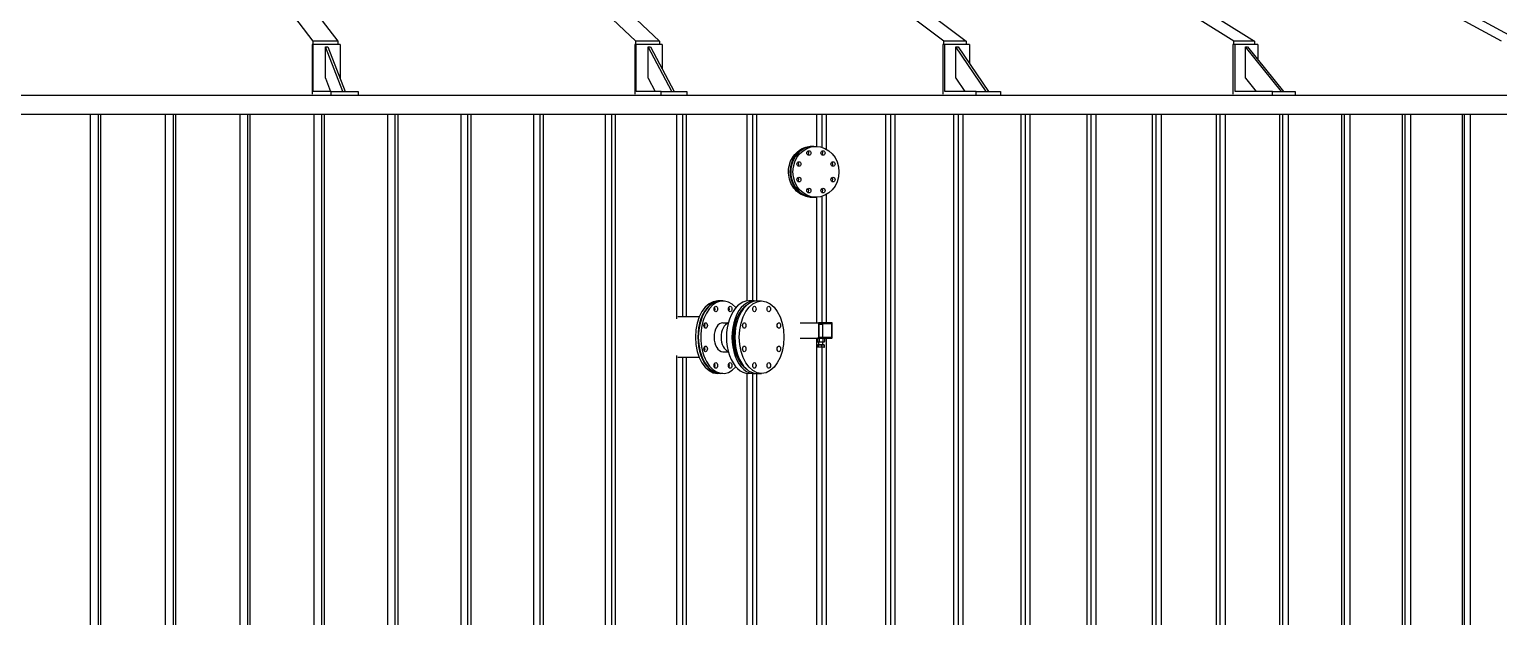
# Model space of a CAD drawing. Header units: millimetres. Extents: x 0 to 118900, y 0 to 84100.
# Drawn here: x 27084 to 32853, y 72588 to 74896 of the extents above; entities that cross this region are included whole.
import ezdxf

# ---------------------------------------------------------------- set-up
doc = ezdxf.new("R2010")
doc.units = ezdxf.units.MM
doc.header["$LTSCALE"] = 100
doc.layers.add('Visible', color=7, linetype='Continuous', lineweight=25)

msp = doc.modelspace()

# ---------------------------------------------------------------- linework, layer by layer
at = {"layer": 'Visible'}
for p, q in [((28198.59, 74849.01), (25650.03, 78199.2)), ((25746.12, 78199.2), (28294.68, 74849.01)), ((29465.3, 74849.01), (25942.48, 78199.2)), ((26034.86, 78199.2), (29557.69, 74849.01)), ((30675.08, 74849.01), (26222.29, 78199.2)), ((26309.81, 78199.2), (30762.6, 74849.01)), ((31812.71, 74849.01), (26485.95, 78199.2)), ((26567.51, 78199.2), (31894.27, 74849.01)), ((32863.89, 74849.01), (26730.15, 78199.2)), ((26804.71, 78199.2), (32938.45, 74849.01)), ((28193.78, 74836.18), (28193.78, 74641.9)), ((28198.21, 74836.18), (28193.78, 74836.18)), ((28303.91, 74836.18), (28198.21, 74836.18)), ((28198.21, 74652.18), (28198.21, 74836.18)), ((28294.68, 74849.01), (28198.59, 74849.01)), ((28198.59, 74836.18), (28198.59, 74849.01)), ((28246.26, 74827.18), (28255.87, 74827.18)), ((28314.1, 74652.18), (28246.26, 74827.18)), ((28246.26, 74704.29), (28246.26, 74827.18)), ((28255.87, 74827.18), (28323.7, 74652.18)), ((28294.68, 74849.01), (28294.68, 74836.18)), ((28303.91, 74836.18), (28303.91, 74703.23)), ((29460.68, 74836.18), (29460.68, 74641.9)), ((29466.81, 74836.18), (29460.68, 74836.18)), ((29557.69, 74849.01), (29465.3, 74849.01)), ((29465.3, 74836.18), (29465.3, 74849.01)), ((29568.43, 74836.18), (29466.81, 74836.18)), ((29466.81, 74652.18), (29466.81, 74836.18)), ((29513, 74827.18), (29522.24, 74827.18)), ((29606.77, 74652.18), (29513, 74827.18)), ((29513, 74704.29), (29513, 74827.18)), ((29522.24, 74827.18), (29616.01, 74652.18)), ((29557.69, 74849.01), (29557.69, 74836.18)), ((29568.43, 74836.18), (29568.43, 74740.97)), ((30670.71, 74836.18), (30670.71, 74641.9)), ((30678.45, 74836.18), (30670.71, 74836.18)), ((30762.6, 74849.01), (30675.08, 74849.01)), ((30675.08, 74836.18), (30675.08, 74849.01)), ((30774.72, 74836.18), (30678.45, 74836.18)), ((30678.45, 74652.18), (30678.45, 74836.18)), ((30722.21, 74827.18), (30730.96, 74827.18)), ((30840.73, 74652.18), (30722.21, 74827.18)), ((30722.21, 74704.29), (30722.21, 74827.18)), ((30730.96, 74827.18), (30849.48, 74652.18)), ((30762.6, 74849.01), (30762.6, 74836.18)), ((30774.72, 74836.18), (30774.72, 74762.57)), ((31808.64, 74836.18), (31808.64, 74641.9)), ((31817.89, 74836.18), (31808.64, 74836.18)), ((31894.27, 74849.01), (31812.71, 74849.01)), ((31812.71, 74836.18), (31812.71, 74849.01)), ((31907.6, 74836.18), (31817.89, 74836.18)), ((31817.89, 74652.18), (31817.89, 74836.18)), ((31858.67, 74827.18), (31866.83, 74827.18)), ((32000.46, 74652.18), (31858.67, 74827.18)), ((31858.67, 74704.29), (31858.67, 74827.18)), ((31866.83, 74827.18), (32008.61, 74652.18)), ((31894.27, 74849.01), (31894.27, 74836.18)), ((31907.6, 74836.18), (31907.6, 74776.85)), ((28246.26, 74704.29), (28266.46, 74652.18)), ((29513, 74704.29), (29540.92, 74652.18)), ((30722.21, 74704.29), (30757.5, 74652.18)), ((31858.67, 74704.29), (31900.89, 74652.18)), ((28268.51, 74636.18), (27039.62, 74636.18)), ((28268.54, 74652.18), (28198.21, 74652.18)), ((28268.51, 74636.18), (28268.54, 74636.18)), ((28268.54, 74652.18), (28374.24, 74652.18)), ((28268.54, 74636.18), (28268.54, 74652.18)), ((28374.24, 74636.18), (28268.54, 74636.18)), ((28374.24, 74652.18), (28374.24, 74636.18)), ((29563.97, 74636.18), (28374.24, 74636.18)), ((29564.02, 74652.18), (29466.81, 74652.18)), ((29563.97, 74636.18), (29564.02, 74636.18)), ((29564.02, 74652.18), (29665.64, 74652.18)), ((29564.02, 74636.18), (29564.02, 74652.18)), ((29665.64, 74636.18), (29564.02, 74636.18)), ((29665.64, 74652.18), (29665.64, 74636.18)), ((30801.26, 74636.18), (29665.64, 74636.18)), ((30801.32, 74652.18), (30678.45, 74652.18)), ((30801.26, 74636.18), (30801.32, 74636.18)), ((30801.32, 74652.18), (30897.59, 74652.18)), ((30801.32, 74636.18), (30801.32, 74652.18)), ((30897.59, 74636.18), (30801.32, 74636.18)), ((30897.59, 74652.18), (30897.59, 74636.18)), ((31964.82, 74636.18), (30897.59, 74636.18)), ((31964.89, 74652.18), (31817.89, 74652.18)), ((31964.82, 74636.18), (31964.89, 74636.18)), ((31964.89, 74652.18), (32054.6, 74652.18)), ((31964.89, 74636.18), (31964.89, 74652.18)), ((32054.6, 74636.18), (31964.89, 74636.18)), ((32054.6, 74652.18), (32054.6, 74636.18)), ((33040, 74636.18), (32054.6, 74636.18)), ((34038.88, 74561.18), (17233.07, 74561.18)), ((27323.08, 52899.68), (27323.08, 74561.18)), ((27355.38, 52899.68), (27355.38, 74561.18)), ((27362.29, 74561.18), (27362.29, 52899.68)), ((27617.91, 52899.68), (27617.91, 74561.18)), ((27649.16, 52899.68), (27649.16, 74561.18)), ((27656.91, 74561.18), (27656.91, 52899.68)), ((27911.09, 52899.68), (27911.09, 74561.18)), ((27941.27, 52899.68), (27941.27, 74561.18)), ((27949.87, 74561.18), (27949.87, 52899.68)), ((28202.46, 52899.68), (28202.46, 74561.18)), ((28231.55, 52899.68), (28231.55, 74561.18)), ((28240.98, 74561.18), (28240.98, 52899.68)), ((28491.84, 52899.68), (28491.84, 74561.18)), ((28519.81, 52899.68), (28519.81, 74561.18)), ((28530.08, 74561.18), (28530.08, 52899.68)), ((28779.03, 52899.68), (28779.03, 74561.18)), ((28805.89, 52899.68), (28805.89, 74561.18)), ((28816.97, 74561.18), (28816.97, 52899.68)), ((29063.88, 52899.68), (29063.88, 74561.18)), ((29089.59, 52899.68), (29089.59, 74561.18)), ((29101.5, 74561.18), (29101.5, 52899.68)), ((29346.2, 52899.68), (29346.2, 74561.18)), ((29370.75, 52899.68), (29370.75, 74561.18)), ((29383.47, 74561.18), (29383.47, 52899.68)), ((29625.83, 73758.12), (29625.83, 74561.18)), ((29649.21, 73765.68), (29649.21, 74561.18)), ((29662.72, 74561.18), (29662.72, 73765.68)), ((29902.59, 73828.38), (29902.59, 74561.18)), ((29924.78, 73828.68), (29924.78, 74561.18)), ((29939.09, 74561.18), (29939.09, 73828.63)), ((30176.3, 74436.08), (30176.3, 74561.18)), ((30197.29, 74432.27), (30197.29, 74561.18)), ((30212.39, 74561.18), (30212.39, 74425.79)), ((30446.82, 69765.68), (30446.82, 74561.18)), ((30466.59, 69765.68), (30466.59, 74561.18)), ((30482.47, 74561.18), (30482.47, 69765.68)), ((30713.96, 52899.68), (30713.96, 74561.18)), ((30732.51, 52899.68), (30732.51, 74561.18)), ((30749.15, 74561.18), (30749.15, 52899.68)), ((30977.57, 56680.32), (30977.57, 74561.18)), ((30994.88, 56680.32), (30994.88, 74561.18)), ((31012.28, 74561.18), (31012.28, 56677.25)), ((31237.48, 56629.68), (31237.48, 74561.18)), ((31253.54, 56629.68), (31253.54, 74561.18)), ((31271.69, 74561.18), (31271.69, 56629.68)), ((31493.54, 56524.18), (31493.54, 74561.18)), ((31508.34, 56524.18), (31508.34, 74561.18)), ((31527.22, 74561.18), (31527.22, 56524.18)), ((31745.59, 56530.79), (31745.59, 74561.18)), ((31759.12, 52899.68), (31759.12, 74561.18)), ((31778.73, 74561.18), (31778.73, 52899.68)), ((31993.47, 52899.68), (31993.47, 74561.18)), ((32005.73, 52899.68), (32005.73, 74561.18)), ((32026.04, 74561.18), (32026.04, 52899.68)), ((32237.03, 52899.68), (32237.03, 74561.18)), ((32248.01, 52899.68), (32248.01, 74561.18)), ((32269.02, 74561.18), (32269.02, 52899.68)), ((32476.13, 52899.68), (32476.13, 74561.18)), ((32485.82, 52899.68), (32485.82, 74561.18)), ((32507.52, 74561.18), (32507.52, 52899.68)), ((32710.62, 52899.68), (32710.62, 74561.18)), ((32719.01, 52899.68), (32719.01, 74561.18)), ((32741.38, 74561.18), (32741.38, 52899.68)), ((30160.74, 74436.18), (30155.83, 74436.18)), ((30163.72, 74436.18), (30172.26, 74436.18)), ((30160.74, 74236.18), (30155.83, 74236.18)), ((30163.72, 74236.18), (30172.26, 74236.18)), ((30176.3, 73742.68), (30176.3, 74236.28)), ((30197.29, 73742.68), (30197.29, 74240.09)), ((30212.39, 74246.56), (30212.39, 73742.68)), ((29796.1, 73828.68), (29786.62, 73828.68)), ((29807.16, 73828.68), (29797.68, 73828.68)), ((29929.59, 73828.68), (29908.26, 73828.68)), ((29941.44, 73828.68), (29958.81, 73828.68)), ((29714.09, 73765.68), (29629.93, 73765.68)), ((29807.16, 73743.18), (29828.17, 73743.18)), ((30110.66, 73742.68), (30183.62, 73742.68)), ((30181.81, 73740.68), (30181.81, 73684.68)), ((30234.27, 73742.68), (30183.62, 73742.68)), ((30184.52, 73739.68), (30233.36, 73739.68)), ((30184.52, 73685.68), (30184.52, 73739.68)), ((30184.88, 73736.68), (30184.52, 73736.32)), ((30199.88, 73735.68), (30184.52, 73735.68)), ((30198.88, 73736.68), (30184.88, 73736.68)), ((30198.88, 73736.68), (30199.88, 73735.68)), ((30199.88, 73685.68), (30199.88, 73735.68)), ((30233.36, 73739.68), (30233.36, 73685.68)), ((30236.08, 73684.68), (30236.08, 73740.68)), ((30110.66, 73682.68), (30183.62, 73682.68)), ((30176.3, 70542.68), (30176.3, 73682.68)), ((30178.06, 73682), (30178.06, 73668.85)), ((30179.88, 73682.68), (30178.57, 73682.2)), ((30183.62, 73682.68), (30234.27, 73682.68)), ((30233.36, 73685.68), (30184.52, 73685.68)), ((30185.88, 73668.85), (30185.88, 73682)), ((30199.7, 73682), (30199.7, 73668.85)), ((30203.88, 73682.68), (30205.19, 73682.2)), ((30205.7, 73682), (30205.7, 73668.85)), ((30212.39, 73682.68), (30212.39, 70542.68)), ((29807.16, 73629.18), (29828.17, 73629.18)), ((30178.38, 73647.35), (30178.38, 73655.88)), ((30178.38, 73655.88), (30180.4, 73655.88)), ((30179.88, 73668.18), (30178.57, 73668.66)), ((30179.88, 73646.68), (30179.34, 73646.88)), ((30179.88, 73668.18), (30181.97, 73668.18)), ((30203.88, 73656.68), (30179.88, 73656.68)), ((30179.88, 73655.88), (30179.88, 73656.68)), ((30180.4, 73646.68), (30179.88, 73646.68)), ((30180.4, 73655.88), (30182.41, 73655.88)), ((30189.16, 73646.68), (30180.4, 73646.68)), ((30181.97, 73668.18), (30192.79, 73668.18)), ((30182.41, 73655.88), (30189.16, 73655.88)), ((30182.41, 73647.35), (30182.41, 73655.88)), ((30183.88, 73656.68), (30183.88, 73668.18)), ((30189.16, 73655.88), (30195.91, 73655.88)), ((30200.64, 73646.68), (30189.16, 73646.68)), ((30192.79, 73668.18), (30202.7, 73668.18)), ((30195.91, 73647.35), (30195.91, 73655.88)), ((30195.91, 73655.88), (30200.64, 73655.88)), ((30197.29, 70542.68), (30197.29, 73646.68)), ((30199.88, 73656.68), (30199.88, 73668.18)), ((30200.64, 73655.88), (30205.37, 73655.88)), ((30203.88, 73646.68), (30200.64, 73646.68)), ((30202.7, 73668.18), (30203.88, 73668.18)), ((30203.88, 73668.18), (30205.19, 73668.66)), ((30203.88, 73655.88), (30203.88, 73656.68)), ((30203.88, 73646.68), (30204.42, 73646.88)), ((30205.37, 73647.35), (30205.37, 73655.88)), ((29625.83, 52899.68), (29625.83, 73614.24)), ((29714.09, 73606.68), (29629.93, 73606.68)), ((29649.21, 52899.68), (29649.21, 73606.68)), ((29662.72, 73606.68), (29662.72, 52899.68)), ((29796.1, 73543.68), (29786.62, 73543.68)), ((29807.16, 73543.68), (29797.68, 73543.68)), ((29902.59, 52899.68), (29902.59, 73543.98)), ((29929.59, 73543.68), (29908.26, 73543.68)), ((29924.78, 52899.68), (29924.78, 73543.68)), ((29939.09, 73543.73), (29939.09, 52899.68)), ((29941.44, 73543.68), (29958.81, 73543.68))]:
    msp.add_line(p, q, dxfattribs=at)
for centre, major_axis, ratio, start_param, end_param in [((30160.74, 74336.18), (0, -100), 0.9044418, 3.1250835, 6.2996945), ((30163.72, 74336.18), (0, 100), 0.9044418, 0, 3.1415927), ((30096.88, 74366.79), (0, 9), 0.9044418, 3.693223, 5.731555), ((30136.03, 74410.09), (0, 9), 0.9044418, 3.693223, 5.731555), ((30191.41, 74410.09), (0, 9), 0.9044418, 3.693223, 5.731555), ((30230.57, 74366.79), (0, 9), 0.9044418, 3.693223, 5.731555), ((30096.88, 74305.56), (0, 9), 0.9044418, 3.693223, 5.731555), ((30230.57, 74305.56), (0, 9), 0.9044418, 3.693223, 5.731555), ((30136.03, 74262.27), (0, 9), 0.9044418, 3.693223, 5.731555), ((30191.41, 74262.27), (0, 9), 0.9044418, 3.693223, 5.731555), ((29786.62, 73686.18), (0, -142.5), 0.6132705, 3.1415927, 6.2831853), ((29796.1, 73686.18), (0, -142.5), 0.6132705, 3.1325542, 6.2922238), ((29797.68, 73686.18), (0, -142.5), 0.6132705, 3.1415927, 6.2831853), ((29807.16, 73686.18), (0, -142.5), 0.6132705, 2.5247582, 6.9000198), ((29767.94, 73797.04), (0, -11.5), 0.6132705, 0.9460423, 2.1955504), ((29769.52, 73797.04), (0, 11), 0.6132705, 3.9205364, 5.5042416), ((29908.26, 73686.18), (0, 142.5), 0.6132705, 0, 3.1415927), ((29824.26, 73797.04), (0, -11.5), 0.6132705, 0.9460423, 2.1955504), ((29825.84, 73797.04), (0, 11), 0.6132705, 3.9205364, 5.5042416), ((29929.59, 73686.18), (0, 142.5), 0.6132705, 6.2153455, 9.4926178), ((29929.59, 73686.18), (0, 134.5), 0.6132705, 0.3624692, 2.7791235), ((29941.44, 73686.18), (0, 142.5), 0.6132705, 0, 3.1415927), ((29886.42, 73797.04), (0, 10.75), 0.6132705, 1.8756274, 2.2997017), ((29880.1, 73797.04), (0, 10.75), 0.6132705, 4.731747, 5.0567228), ((29886.42, 73797.04), (0, -10.75), 0.6132705, 2.2025479, 2.3974015), ((29796.1, 73686.18), (0, 109), 0.6132705, 1.1094052, 1.2014954), ((29728.11, 73732.1), (0, -11.5), 0.6132705, 1.4597484, 2.1955504), ((29729.69, 73732.1), (0, 11), 0.6132705, 3.9205364, 5.5042416), ((29807.16, 73686.18), (0, -57), 0.6132705, 3.1415927, 6.2831853), ((29834.9, 73686.18), (0, 57.15), 0.6132705, 0.2010656, 2.9405271), ((29914.58, 73686.18), (0, 106), 0.6132705, 0.8795465, 2.2620462), ((29846.59, 73732.1), (0, -10.75), 0.6132705, 0.5958858, 1.891456), ((30183.62, 73740.68), (0, 2), 0.9044418, 0, 1.5707963), ((30234.27, 73740.68), (0, 2), 0.9044418, 4.712389, 6.2831853), ((30183.62, 73684.68), (0, -2), 0.9044418, 4.712389, 6.2831853), ((30234.27, 73684.68), (0, -2), 0.9044418, 0, 1.5707963), ((29796.1, 73686.18), (0, 109), 0.6132705, 1.9400973, 2.0321875), ((29728.11, 73640.26), (0, -11.5), 0.6132705, 0.9460423, 1.6818443), ((29729.69, 73640.26), (0, 11), 0.6132705, 3.9205364, 5.5042416), ((29846.59, 73640.26), (0, -10.75), 0.6132705, 1.2501367, 2.5457068), ((29767.94, 73575.31), (0, -11.5), 0.6132705, 0.9460423, 2.1955504), ((29769.52, 73575.31), (0, 11), 0.6132705, 3.9205364, 5.5042416), ((29824.26, 73575.31), (0, -11.5), 0.6132705, 0.9460423, 2.1955504), ((29825.84, 73575.31), (0, 11), 0.6132705, 3.9205364, 5.5042416), ((29886.42, 73575.31), (0, 10.75), 0.6132705, 0.8418909, 1.2659653), ((29880.1, 73575.31), (0, 10.75), 0.6132705, 4.3680552, 4.693031), ((29886.42, 73575.31), (0, -10.75), 0.6132705, 0.7441912, 0.9390448)]:
    msp.add_ellipse(centre, major_axis=major_axis, ratio=ratio, start_param=start_param, end_param=end_param, dxfattribs=at)
for centre, major_axis, ratio in [((30172.26, 74336.18), (0, 100), 0.9044418), ((30105.41, 74366.79), (0, 9), 0.9044418), ((30144.57, 74410.09), (0, 9), 0.9044418), ((30199.94, 74410.09), (0, 9), 0.9044418), ((30239.1, 74366.79), (0, 9), 0.9044418), ((30105.41, 74305.56), (0, -9), 0.9044418), ((30239.1, 74305.56), (0, -9), 0.9044418), ((30144.57, 74262.27), (0, -9), 0.9044418), ((30199.94, 74262.27), (0, -9), 0.9044418), ((29779, 73797.04), (0, 11), 0.6132705), ((29835.32, 73797.04), (0, 11), 0.6132705), ((29958.81, 73686.18), (0, 142.5), 0.6132705), ((29930.65, 73797.04), (0, 11), 0.6132705), ((29986.98, 73797.04), (0, 11), 0.6132705), ((29739.17, 73732.1), (0, 11), 0.6132705), ((29890.82, 73732.1), (0, 11), 0.6132705), ((30026.8, 73732.1), (0, 11), 0.6132705), ((29739.17, 73640.26), (0, -11), 0.6132705), ((29890.82, 73640.26), (0, -11), 0.6132705), ((30026.8, 73640.26), (0, -11), 0.6132705), ((29779, 73575.31), (0, -11), 0.6132705), ((29835.32, 73575.31), (0, -11), 0.6132705), ((29930.65, 73575.31), (0, -11), 0.6132705), ((29986.98, 73575.31), (0, -11), 0.6132705)]:
    msp.add_ellipse(centre, major_axis=major_axis, ratio=ratio, dxfattribs=at)
msp.add_open_spline([(30155.83, 74236.18), (30146.18, 74236.18), (30136.53, 74237.87), (30118.18, 74244.48), (30109.49, 74249.39), (30093.91, 74261.97), (30087.04, 74269.65), (30075.79, 74287.03), (30071.45, 74296.74), (30065.75, 74317.18), (30064.41, 74327.93), (30064.89, 74349.35), (30066.71, 74360.03), (30073.35, 74380.21), (30078.16, 74389.71), (30090.29, 74406.55), (30097.59, 74413.89), (30113.91, 74425.63), (30122.91, 74430.05), (30139.99, 74435.04), (30147.91, 74436.18), (30155.83, 74436.18)], degree=3, knots=[1.5707963, 1.5707963, 1.5707963, 1.5707963, 1.8854244, 1.8854244, 2.2014595, 2.2014595, 2.520602, 2.520602, 2.8426183, 2.8426183, 3.1663159, 3.1663159, 3.4904842, 3.4904842, 3.8140056, 3.8140056, 4.1356317, 4.1356317, 4.4542162, 4.4542162, 4.712389, 4.712389, 4.712389, 4.712389], dxfattribs=at)
for points, weights in [([(30181.97, 73682.68), (30180.16, 73682.68), (30178.06, 73682)], [1, 1.11576506476, 1.15554960661]), ([(30178.06, 73682), (30178.32, 73682.11), (30178.57, 73682.2)], [1.15554960661, 1.14898553609, 1.14035313463]), ([(30185.88, 73682), (30183.79, 73682.68), (30181.97, 73682.68)], [1.15554960661, 1.11576506476, 1]), ([(30192.79, 73682.68), (30189.58, 73682.68), (30185.88, 73682)], [1, 1.11576506476, 1.15554960661]), ([(30199.7, 73682), (30196, 73682.68), (30192.79, 73682.68)], [1.15554960661, 1.11576506476, 1]), ([(30202.7, 73682.68), (30201.3, 73682.68), (30199.7, 73682)], [1, 1.11576506476, 1.15554960661]), ([(30205.7, 73682), (30204.09, 73682.68), (30202.7, 73682.68)], [1.15554960661, 1.11576506476, 1]), ([(30178.06, 73668.85), (30180.16, 73668.18), (30181.97, 73668.18)], [1.15554960661, 1.11576506476, 1]), ([(30178.57, 73668.66), (30178.32, 73668.75), (30178.06, 73668.85)], [1.14035313463, 1.14898553609, 1.15554960661]), ([(30180.4, 73646.68), (30179.46, 73646.68), (30178.38, 73647.35)], [1, 1.04818815859, 1.01981541865]), ([(30182.41, 73647.35), (30181.33, 73646.68), (30180.4, 73646.68)], [1.01981541865, 1.04818815859, 1]), ([(30181.97, 73668.18), (30183.79, 73668.18), (30185.88, 73668.85)], [1, 1.11576506476, 1.15554960661]), ([(30189.16, 73646.68), (30186.03, 73646.68), (30182.41, 73647.35)], [1, 1.04818815859, 1.01981541865]), ([(30185.88, 73668.85), (30189.58, 73668.18), (30192.79, 73668.18)], [1.15554960661, 1.11576506476, 1]), ([(30195.91, 73647.35), (30192.29, 73646.68), (30189.16, 73646.68)], [1.01981541865, 1.04818815859, 1]), ([(30192.79, 73668.18), (30196, 73668.18), (30199.7, 73668.85)], [1, 1.11576506476, 1.15554960661]), ([(30200.64, 73646.68), (30198.44, 73646.68), (30195.91, 73647.35)], [1, 1.04818815859, 1.01981541865]), ([(30199.7, 73668.85), (30201.3, 73668.18), (30202.7, 73668.18)], [1.15554960661, 1.11576506476, 1]), ([(30205.37, 73647.35), (30202.84, 73646.68), (30200.64, 73646.68)], [1.01981541865, 1.04818815859, 1]), ([(30202.7, 73668.18), (30204.09, 73668.18), (30205.7, 73668.85)], [1, 1.11576506476, 1.15554960661]), ([(30204.42, 73646.88), (30204.87, 73647.04), (30205.37, 73647.35)], [1.02975393193, 1.03279140001, 1.01981541865])]:
    msp.add_rational_spline(points, weights, degree=2, dxfattribs=at)

doc.saveas('drawing.dxf')
